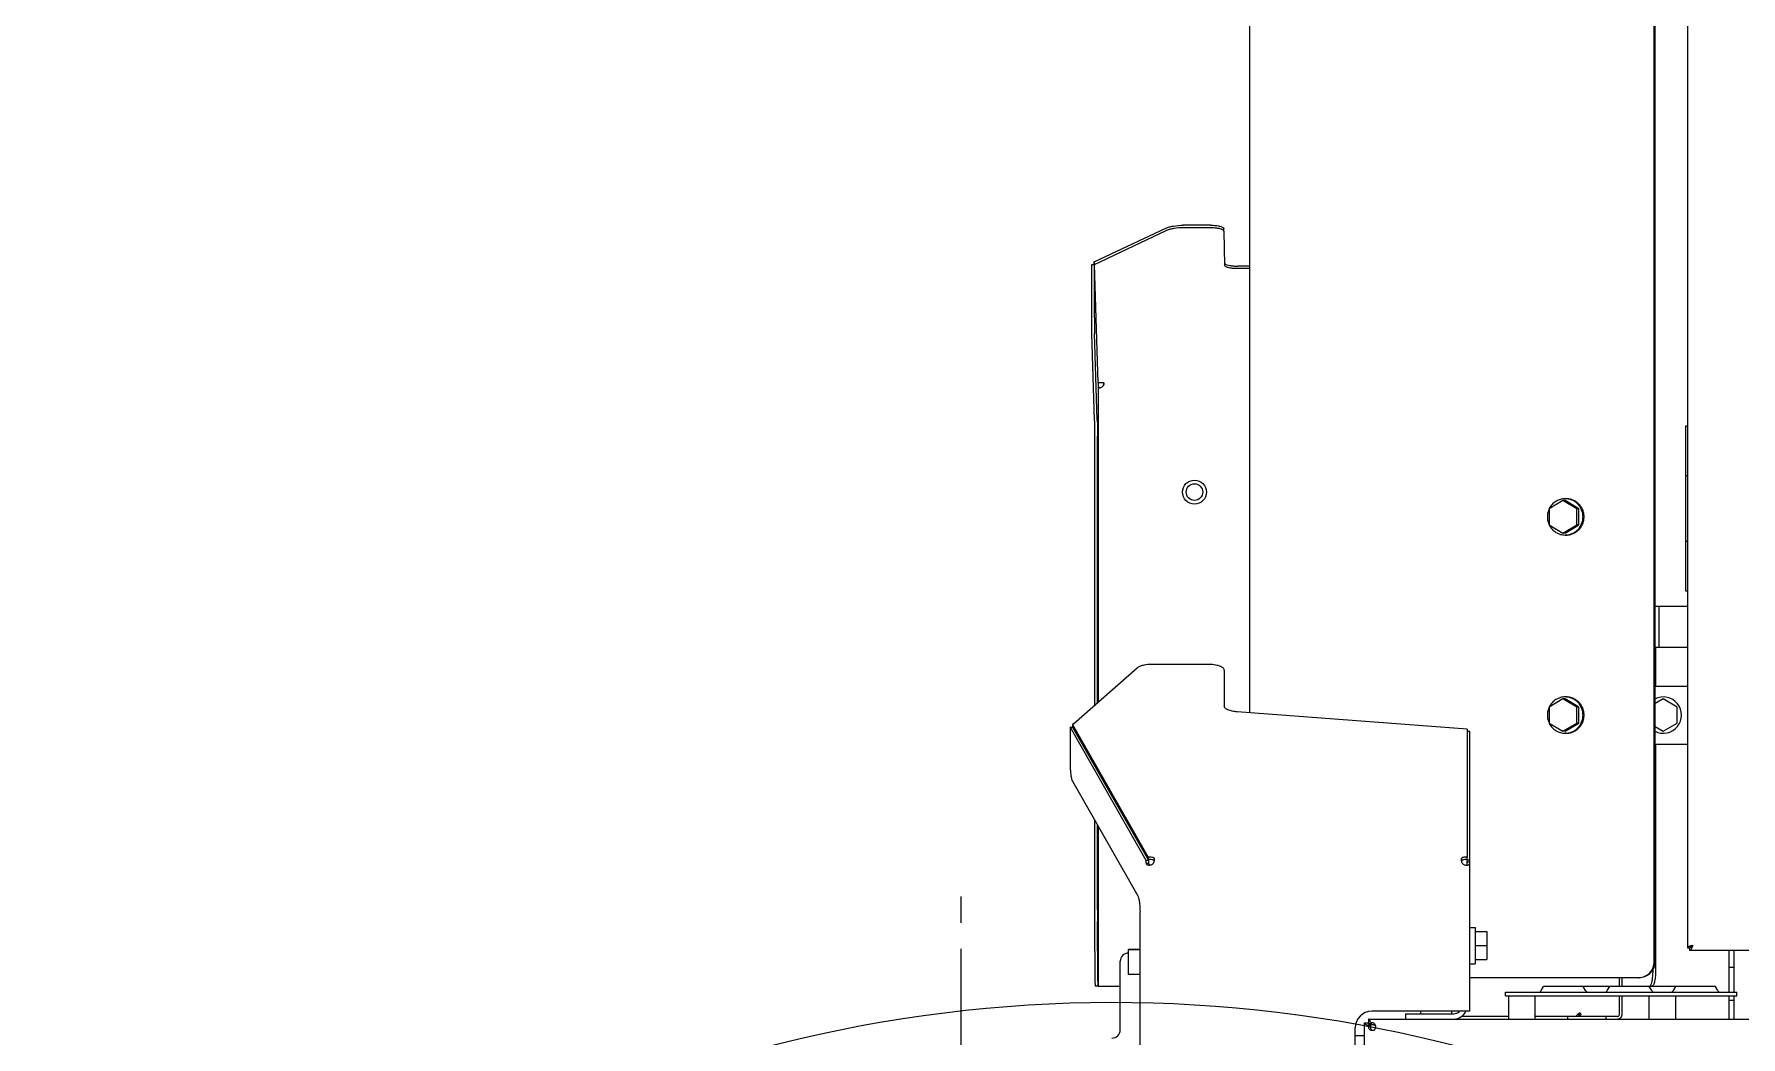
# Model space of a CAD drawing. Header units: millimetres. Extents: x -7970 to 6845, y -11075 to 1978.
# Drawn here: x 1264 to 2297, y -9604 to -8997 of the extents above; entities that cross this region are included whole.
import ezdxf

# ---------------------------------------------------------------- set-up
doc = ezdxf.new("R2010")
doc.units = ezdxf.units.MM
doc.header["$LTSCALE"] = 5
doc.linetypes.add('CENTER2', pattern=[28.575, 19.05, -3.175, 3.175, -3.175])
doc.layers.add('Layer0016', color=7, linetype='Continuous')
doc.layers.add('Layer0021', color=7, linetype='Continuous')

# ---------------------------------------------------------------- blocks, each defined once
blk = doc.blocks.new('DC_GROUP_ＤＸＦ２５_211')
at = {"layer": 'Layer0016', "color": 4, "linetype": 'Continuous', "lineweight": 25}
blk.add_arc((1917.1, -10413), 830, 48.2675, 160, dxfattribs=at)

msp = doc.modelspace()

# ---------------------------------------------------------------- linework, layer by layer
at = {"layer": 'Layer0016', "color": 7, "linetype": 'CENTER2', "lineweight": 25}
msp.add_line((1825.083, -11074.526), (1825.083, -9509.049), dxfattribs=at)
at = {"layer": 'Layer0021', "color": 7, "linetype": 'Continuous', "lineweight": 18}
for p, q in [((1999.608, -8568.866), (1999.608, -9407.528)), ((2244.608, -9557.97), (2244.608, -8600.364)), ((2245.059, -9557.97), (2245.059, -8600.358)), ((2264.608, -8594.797), (2264.608, -9549.87)), ((1905.69, -9134.668), (1949.061, -9114.189)), ((1905.775, -9136.211), (1949.146, -9115.732)), ((1976.037, -9112.47), (1959.496, -9112.47)), ((1976.123, -9114.013), (1959.581, -9114.013)), ((1984.167, -9116.134), (1984.082, -9114.591)), ((1984.167, -9116.134), (1984.5, -9136.597)), ((1904.175, -9136.211), (1905.775, -9136.211)), ((1904.175, -9168.403), (1904.175, -9136.211)), ((1905.69, -9134.668), (1905.775, -9136.211)), ((1905.74, -9136.212), (1905.69, -9134.668)), ((1908.106, -9207.88), (1905.775, -9136.211)), ((1905.775, -9168.403), (1905.775, -9136.211)), ((1999.608, -9137.176), (1992.459, -9137.176)), ((1999.608, -9138.719), (1992.544, -9138.719)), ((1905.944, -9230.448), (1904.24, -9178.061)), ((1907.543, -9230.448), (1905.84, -9178.061)), ((1908.108, -9209.018), (1908.108, -9401.118)), ((1911.741, -9208.419), (1911.742, -9208.335)), ((1906.008, -9402.961), (1906.008, -9240.106)), ((1907.608, -9401.557), (1907.608, -9240.106)), ((2263.608, -9233.97), (2264.608, -9233.97)), ((2263.608, -9333.97), (2263.608, -9233.97)), ((2263.608, -9263.97), (2264.608, -9263.97)), ((2189.318, -9279.155), (2180.983, -9284.062)), ((2180.983, -9284.062), (2180.983, -9293.877)), ((2190.69, -9279.155), (2189.318, -9279.155)), ((2197.652, -9284.062), (2189.318, -9279.155)), ((2191.318, -9277.97), (2190.69, -9277.97)), ((2199.025, -9284.062), (2190.69, -9279.155)), ((2199.025, -9284.062), (2197.652, -9284.062)), ((2197.652, -9293.877), (2197.652, -9284.062)), ((2199.025, -9293.877), (2199.025, -9284.062)), ((2180.983, -9293.877), (2189.318, -9298.785)), ((2189.318, -9298.785), (2197.652, -9293.877)), ((2190.69, -9298.785), (2199.025, -9293.877)), ((2199.025, -9293.877), (2197.652, -9293.877)), ((2190.69, -9298.785), (2189.318, -9298.785)), ((2191.318, -9299.97), (2190.69, -9299.97)), ((2264.608, -9303.97), (2263.608, -9303.97)), ((2264.608, -9333.97), (2263.608, -9333.97)), ((2245.059, -9342.97), (2264.608, -9342.97)), ((2247.308, -9342.97), (2247.308, -9367.97)), ((2264.608, -9367.97), (2245.059, -9367.97)), ((2245.421, -9367.97), (2245.421, -9391.47)), ((1893.059, -9414.324), (1931.665, -9380.449)), ((1974.409, -9378.27), (1940.981, -9378.27)), ((1984.409, -9381.692), (1984.409, -9403.632)), ((2191.318, -9397.97), (2190.69, -9397.97)), ((2245.059, -9391.47), (2264.608, -9391.47)), ((2131.38, -9417.443), (1992.262, -9406.975)), ((2189.318, -9399.155), (2180.983, -9404.062)), ((2180.983, -9404.062), (2180.983, -9413.877)), ((2190.69, -9399.155), (2189.318, -9399.155)), ((2197.652, -9404.062), (2189.318, -9399.155)), ((2199.025, -9404.062), (2190.69, -9399.155)), ((2199.025, -9404.062), (2197.652, -9404.062)), ((2197.652, -9413.877), (2197.652, -9404.062)), ((2199.025, -9413.877), (2199.025, -9404.062)), ((2250.05, -9399.155), (2245.059, -9402.036)), ((2258.55, -9404.062), (2250.05, -9399.155)), ((2258.55, -9413.877), (2258.55, -9404.062)), ((1891.18, -9416.365), (1892.746, -9416.365)), ((1891.18, -9416.365), (1891.18, -9439.573)), ((1891.18, -9416.365), (1936.886, -9496.682)), ((1893.059, -9414.324), (1892.645, -9414.683)), ((1892.645, -9414.683), (1892.645, -9416.186)), ((1892.645, -9414.683), (1938.304, -9494.919)), ((1892.645, -9416.186), (1938.452, -9496.682)), ((2131.38, -9417.443), (2131.38, -9494.93)), ((2132.98, -9418.946), (2131.38, -9418.946)), ((2132.98, -9588.27), (2132.98, -9418.946)), ((2180.983, -9413.877), (2189.318, -9418.785)), ((2189.318, -9418.785), (2197.652, -9413.877)), ((2190.69, -9418.785), (2189.318, -9418.785)), ((2190.69, -9418.785), (2199.025, -9413.877)), ((2199.025, -9413.877), (2197.652, -9413.877)), ((2245.059, -9415.903), (2250.05, -9418.785)), ((2250.05, -9418.785), (2258.55, -9413.877)), ((2191.318, -9419.97), (2190.69, -9419.97)), ((2245.059, -9426.47), (2264.608, -9426.47)), ((2245.421, -9426.47), (2245.421, -9562.97)), ((1892.528, -9448.992), (1932.048, -9518.44)), ((1906.008, -9526.828), (1906.008, -9472.681)), ((1907.608, -9526.828), (1907.608, -9475.492)), ((1908.108, -9476.371), (1908.108, -9572.97)), ((1936.886, -9496.682), (1938.452, -9496.682)), ((1937.032, -9498.669), (1938.599, -9498.669)), ((1938.304, -9494.919), (1938.304, -9496.422)), ((1941.946, -9495.517), (1941.946, -9497.02)), ((2128.04, -9495.517), (2128.04, -9497.02)), ((2131.38, -9497.967), (2131.38, -9494.93)), ((2132.98, -9496.737), (2131.38, -9496.737)), ((2132.98, -9497.967), (2131.38, -9497.967)), ((1933.396, -9907.97), (1933.396, -9527.859)), ((1906.349, -9570.041), (1906.034, -9533.899)), ((1907.949, -9570.041), (1907.634, -9533.899)), ((2132.98, -9537.47), (2136.18, -9537.47)), ((2136.18, -9537.47), (2136.18, -9559.47)), ((2136.18, -9539.97), (2143.18, -9539.97)), ((2143.18, -9539.97), (2143.18, -9556.97)), ((1933.396, -9550.789), (1926.409, -9550.789)), ((1926.409, -9566.039), (1926.409, -9550.789)), ((1933.396, -9551.023), (1926.409, -9551.023)), ((2136.18, -9548.47), (2143.18, -9548.47)), ((2264.608, -9549.87), (2266.208, -9549.87)), ((2266.208, -9551.47), (2266.208, -9549.87)), ((3349.459, -9551.47), (2266.208, -9551.47)), ((2290.008, -9576.67), (2290.008, -9551.612)), ((2293.008, -9576.67), (2293.008, -9551.612)), ((1921.409, -9599.496), (1921.409, -9557.996)), ((2132.98, -9559.47), (2136.18, -9559.47)), ((2136.18, -9556.97), (2143.18, -9556.97)), ((2290.008, -9561.47), (2293.008, -9561.47)), ((1908.011, -9572.97), (1906.411, -9572.97)), ((1908.108, -9572.97), (1921.409, -9572.97)), ((1933.396, -9566.039), (1926.409, -9566.039)), ((2234.802, -9567.97), (2132.98, -9567.97)), ((2176.19, -9575.693), (2177.632, -9573.27)), ((2281.585, -9573.27), (2177.632, -9573.27)), ((2203.027, -9575.693), (2201.585, -9573.27)), ((2216.19, -9575.693), (2217.632, -9573.27)), ((2223.635, -9573.27), (2223.635, -9567.97)), ((2225.202, -9573.27), (2225.202, -9567.97)), ((2225.202, -9572.97), (2243.408, -9572.97)), ((2243.027, -9575.693), (2241.585, -9573.27)), ((2256.19, -9575.693), (2257.632, -9573.27)), ((2283.027, -9575.693), (2281.585, -9573.27)), ((2154.608, -9578.97), (2154.608, -9576.67)), ((2154.608, -9576.67), (2294.608, -9576.67)), ((2154.608, -9578.97), (2294.608, -9578.97)), ((2156.608, -9592.97), (2156.608, -9578.97)), ((2172.608, -9592.97), (2172.608, -9578.97)), ((2223.635, -9589.77), (2223.635, -9578.97)), ((2225.202, -9589.77), (2225.202, -9578.97)), ((2241.608, -9592.97), (2241.608, -9578.97)), ((2257.608, -9592.97), (2257.608, -9578.97)), ((2290.008, -9592.97), (2290.008, -9578.97)), ((2290.008, -9581.47), (2293.008, -9581.47)), ((2293.008, -9592.97), (2293.008, -9578.97)), ((2294.608, -9578.97), (2294.608, -9576.67)), ((2071.608, -9592.97), (2071.608, -9595.27)), ((2071.608, -9592.97), (2301.808, -9592.97)), ((2132.98, -9588.27), (2073.608, -9588.27)), ((2094.108, -9589.77), (2094.108, -9592.97)), ((2094.108, -9589.77), (2123.208, -9589.77)), ((2103.409, -9589.77), (2103.409, -9588.27)), ((2122.138, -9589.77), (2122.138, -9588.27)), ((2156.608, -9591.37), (2128.024, -9591.37)), ((2222.068, -9591.37), (2172.608, -9591.37)), ((2192.261, -9592.97), (2192.261, -9591.37)), ((2199.585, -9589.77), (2198.736, -9589.77)), ((2199.903, -9589.466), (2199.185, -9589.466)), ((2215.407, -9592.97), (2215.407, -9591.37)), ((2063.608, -9858.558), (2063.608, -9598.27)), ((2063.608, -9602.97), (2069.308, -9602.97)), ((2069.308, -9595.27), (2071.608, -9595.27)), ((2069.308, -9861.512), (2069.308, -9595.27)), ((2071.797, -9596.97), (2072.905, -9596.97)), ((2073.309, -9595.459), (2073.309, -9596.566))]:
    msp.add_line(p, q, dxfattribs=at)
for radius in [7.25, 5]:
    msp.add_circle((1966.35, -9273.97), radius, dxfattribs=at)
for centre, radius, start, end in [((1952.733, -9123.349), 8.419, 112.609058, 115.222019), ((1908.708, -9207.817), 3, 289.471221, 327.482176), ((2250.05, -9408.97), 11, 242.951928, 117.048072), ((1939.163, -9503.398), 8.523, 88.39379, 95.780236), ((1939.163, -9504.902), 8.523, 88.39379, 95.780236), ((1938.862, -9495.043), 4.676, 270.185855, 272.362004), ((1938.846, -9494.665), 5.054, 272.363767, 275.423621), ((1938.828, -9494.463), 5.257, 275.410167, 277.340107), ((1938.843, -9494.538), 5.18, 277.288055, 284.793772), ((1939.165, -9496.718), 3, 289.471221, 323.004673), ((1937.301, -9496.131), 4.877, 348.326525, 349.75961), ((2132.976, -9496.201), 5.213, 190.841131, 197.760256), ((2130.78, -9496.815), 3, 214.712661, 250.528779), ((2131.106, -9494.624), 5.192, 255.201804, 264.620046), ((2130.779, -9505.072), 8.659, 86.026229, 92.74853), ((2131.093, -9494.805), 5.011, 264.566626, 267.559119), ((2131.077, -9495.181), 4.634, 267.559217, 269.986231), ((2131.081, -9495.752), 4.063, 269.935107, 274.451306), ((1926.409, -9557.996), 5, 90, 180), ((2234.802, -9558.453), 9.516, 270.002766, 272.666814), ((2174.471, -9574.67), 2, 270, 329.240342), ((2204.745, -9574.67), 2, 210.759658, 270), ((2214.471, -9574.67), 2, 270, 329.240342), ((2244.745, -9574.67), 2, 210.759658, 270), ((2254.471, -9574.67), 2, 270, 329.240342), ((2284.745, -9574.67), 2, 210.759658, 266.111622), ((2073.608, -9598.27), 10, 90, 180), ((2123.208, -9584.77), 5, 270, 315.524679), ((2123.208, -9584.77), 8.2, 270, 334.632136), ((2293.221, -9641.877), 107.252, 151.710492, 151.910292), ((2200.996, -9591.362), 2.127, 124.158702, 131.537668), ((2200.948, -9591.293), 2.043, 121.438241, 124.122204), ((2200.932, -9591.268), 2.014, 119.686561, 121.435942), ((2198.867, -9589.959), 1.148, 22.322424, 25.472005), ((1916.409, -9599.496), 5, 270, 0), ((2079.873, -9575.612), 22.834, 248.726514, 249.288062), ((2073.385, -9597.77), 1.778, 171.327968, 179.978282), ((2073.401, -9597.774), 1.793, 153.387316, 171.298024), ((2076.193, -9597.769), 3.387, 175.301508, 180.009341), ((2051.95, -9603.535), 22.834, 20.711938, 21.273486), ((2074.108, -9597.77), 2, 270, 0)]:
    msp.add_arc(centre, radius, start, end, dxfattribs=at)
for points, knots in [([(1949.061, -9114.189), (1949.686, -9113.894), (1951.178, -9113.4), (1954.651, -9112.682), (1957.513, -9112.47), (1959.496, -9112.47)], [0, 0, 0, 0, 0.19523534, 0.44070529, 1, 1, 1, 1]), ([(1959.581, -9114.013), (1957.698, -9114.013), (1954.964, -9114.208), (1951.607, -9114.86), (1950.135, -9115.31), (1949.497, -9115.577)], [0, 0, 0, 0, 0.55122718, 0.79768778, 1, 1, 1, 1]), ([(1976.037, -9112.47), (1977.098, -9112.47), (1978.628, -9112.533), (1980.548, -9112.787), (1981.737, -9113.03), (1982.716, -9113.343), (1983.557, -9113.728), (1984.076, -9114.248), (1984.082, -9114.591)], [0, 0, 0, 0, 0.36746718, 0.52903591, 0.6702435, 0.7881078, 0.88102433, 1, 1, 1, 1]), ([(1982.681, -9114.859), (1981.783, -9114.526), (1979.585, -9114.126), (1977.376, -9114.013), (1976.123, -9114.013)], [0, 0, 0, 0, 0.43306897, 1, 1, 1, 1]), ([(1984.167, -9116.134), (1984.163, -9115.873), (1983.858, -9115.458), (1983.286, -9115.108), (1982.898, -9114.939), (1982.681, -9114.859)], [0, 0, 0, 0, 0.38429185, 0.6586239, 1, 1, 1, 1]), ([(1984.427, -9135.167), (1984.437, -9135.225), (1984.521, -9135.482), (1984.723, -9135.683), (1984.89, -9135.81)], [0, 0, 0, 0, 0.2172218, 1, 1, 1, 1]), ([(1992.544, -9138.719), (1991.483, -9138.719), (1989.954, -9138.655), (1988.033, -9138.401), (1986.845, -9138.158), (1985.866, -9137.846), (1985.025, -9137.46), (1984.506, -9136.94), (1984.5, -9136.597)], [0, 0, 0, 0, 0.36746718, 0.52903591, 0.6702435, 0.7881078, 0.88102433, 1, 1, 1, 1]), ([(1984.89, -9135.81), (1985.226, -9136.066), (1986.18, -9136.473), (1987.888, -9136.871), (1990.047, -9137.122), (1991.622, -9137.176), (1992.459, -9137.176)], [0, 0, 0, 0, 0.16321857, 0.39228284, 0.67693899, 1, 1, 1, 1]), ([(1904.24, -9178.061), (1904.201, -9176.871), (1904.191, -9173.651), (1904.175, -9170.432), (1904.175, -9168.403)], [0, 0, 0, 0, 0.3698832, 1, 1, 1, 1]), ([(1905.775, -9168.403), (1905.775, -9170.432), (1905.791, -9173.651), (1905.801, -9176.871), (1905.84, -9178.061)], [0, 0, 0, 0, 0.6301168, 1, 1, 1, 1]), ([(1908.099, -9207.653), (1908.311, -9207.63), (1909.123, -9207.567), (1909.944, -9207.579), (1910.539, -9207.665)], [0, 0, 0, 0, 0.26177783, 1, 1, 1, 1]), ([(1908.108, -9209.018), (1908.109, -9209.209), (1908.112, -9209.46), (1908.135, -9209.711), (1908.142, -9209.771)], [0, 0, 0, 0, 0.7590035, 1, 1, 1, 1]), ([(1908.142, -9209.771), (1908.168, -9209.997), (1908.237, -9210.34), (1908.538, -9210.689), (1908.75, -9210.774), (1908.861, -9210.797)], [0, 0, 0, 0, 0.50943258, 0.74644919, 1, 1, 1, 1]), ([(1910.539, -9207.665), (1910.622, -9207.677), (1910.905, -9207.725), (1911.186, -9207.794), (1911.374, -9207.874)], [0, 0, 0, 0, 0.29043219, 1, 1, 1, 1]), ([(1911.238, -9209.429), (1911.29, -9209.318), (1911.473, -9208.875), (1911.59, -9208.405), (1911.641, -9208.052)], [0, 0, 0, 0, 0.25702848, 1, 1, 1, 1]), ([(1911.238, -9209.429), (1911.383, -9209.279), (1911.548, -9209.051), (1911.655, -9208.797), (1911.676, -9208.734)], [0, 0, 0, 0, 0.75817211, 1, 1, 1, 1]), ([(1911.741, -9208.335), (1911.74, -9208.308), (1911.729, -9208.208), (1911.692, -9208.11), (1911.649, -9208.051)], [0, 0, 0, 0, 0.2742354, 1, 1, 1, 1]), ([(1906.008, -9240.106), (1906.008, -9238.077), (1905.992, -9234.858), (1905.982, -9231.638), (1905.944, -9230.448)], [0, 0, 0, 0, 0.6301168, 1, 1, 1, 1]), ([(1907.543, -9230.448), (1907.582, -9231.638), (1907.592, -9234.858), (1907.608, -9238.077), (1907.608, -9240.106)], [0, 0, 0, 0, 0.3698832, 1, 1, 1, 1]), ([(2180.971, -9284.2), (2180.621, -9284.941), (2180.085, -9286.505), (2179.904, -9288.149), (2179.904, -9288.97)], [0, 0, 0, 0, 0.49952551, 1, 1, 1, 1]), ([(2190.69, -9277.97), (2190.196, -9277.97), (2189.206, -9278.039), (2187.75, -9278.35), (2186.349, -9278.862), (2185.031, -9279.565), (2183.819, -9280.445), (2182.738, -9281.487), (2181.807, -9282.669), (2181.299, -9283.537), (2181.075, -9283.985)], [0, 0, 0, 0, 0.124231, 0.2485545, 0.37305588, 0.49780678, 0.62285971, 0.74824417, 0.87396471, 1, 1, 1, 1]), ([(2201.477, -9288.97), (2201.477, -9288.251), (2201.338, -9286.811), (2200.721, -9284.736), (2199.719, -9282.822), (2198.37, -9281.144), (2196.725, -9279.767), (2194.847, -9278.743), (2192.81, -9278.112), (2191.395, -9277.97), (2190.69, -9277.97)], [0, 0, 0, 0, 0.12620276, 0.25221679, 0.37789916, 0.50314105, 0.62790474, 0.75222497, 0.87620482, 1, 1, 1, 1]), ([(2202.104, -9288.97), (2202.104, -9288.251), (2201.965, -9286.811), (2201.349, -9284.736), (2200.346, -9282.822), (2198.997, -9281.144), (2197.352, -9279.767), (2195.475, -9278.743), (2193.438, -9278.112), (2192.023, -9277.97), (2191.318, -9277.97)], [0, 0, 0, 0, 0.12620276, 0.25221679, 0.37789916, 0.50314105, 0.62790474, 0.75222497, 0.87620482, 1, 1, 1, 1]), ([(2179.904, -9288.97), (2179.904, -9289.79), (2180.085, -9291.434), (2180.621, -9292.999), (2180.971, -9293.739)], [0, 0, 0, 0, 0.50047449, 1, 1, 1, 1]), ([(2181.075, -9293.954), (2181.299, -9294.403), (2181.807, -9295.27), (2182.738, -9296.453), (2183.819, -9297.494), (2185.031, -9298.375), (2186.349, -9299.077), (2187.75, -9299.589), (2189.206, -9299.9), (2190.196, -9299.97), (2190.69, -9299.97)], [0, 0, 0, 0, 0.12603528, 0.25175583, 0.37714029, 0.50219322, 0.62694412, 0.7514455, 0.875769, 1, 1, 1, 1]), ([(2190.69, -9299.97), (2191.395, -9299.97), (2192.81, -9299.828), (2194.847, -9299.197), (2196.725, -9298.173), (2198.37, -9296.795), (2199.719, -9295.117), (2200.721, -9293.204), (2201.338, -9291.129), (2201.477, -9289.688), (2201.477, -9288.97)], [0, 0, 0, 0, 0.12379518, 0.24777503, 0.37209526, 0.49685895, 0.62210084, 0.74778321, 0.87379724, 1, 1, 1, 1]), ([(2191.318, -9299.97), (2192.023, -9299.97), (2193.438, -9299.828), (2195.475, -9299.197), (2197.352, -9298.173), (2198.997, -9296.795), (2200.346, -9295.117), (2201.349, -9293.204), (2201.965, -9291.129), (2202.104, -9289.688), (2202.104, -9288.97)], [0, 0, 0, 0, 0.12379518, 0.24777503, 0.37209526, 0.49685895, 0.62210084, 0.74778321, 0.87379724, 1, 1, 1, 1]), ([(1940.981, -9378.27), (1939.09, -9378.27), (1936.408, -9378.501), (1933.307, -9379.425), (1932.098, -9380.068), (1931.665, -9380.449)], [0, 0, 0, 0, 0.58489728, 0.82143832, 1, 1, 1, 1]), ([(1984.409, -9381.692), (1984.409, -9381.461), (1984.238, -9380.941), (1983.609, -9380.299), (1982.664, -9379.723), (1981.417, -9379.221), (1979.91, -9378.809), (1977.556, -9378.387), (1975.687, -9378.27), (1974.409, -9378.27)], [0, 0, 0, 0, 0.06221412, 0.13908052, 0.23735159, 0.358038, 0.49903044, 0.65641755, 1, 1, 1, 1]), ([(2190.69, -9397.97), (2190.196, -9397.97), (2189.206, -9398.039), (2187.75, -9398.35), (2186.349, -9398.862), (2185.031, -9399.565), (2183.819, -9400.445), (2182.738, -9401.487), (2181.807, -9402.669), (2181.299, -9403.537), (2181.075, -9403.985)], [0, 0, 0, 0, 0.124231, 0.2485545, 0.37305588, 0.49780678, 0.62285971, 0.74824417, 0.87396471, 1, 1, 1, 1]), ([(2201.477, -9408.97), (2201.477, -9408.251), (2201.338, -9406.811), (2200.721, -9404.736), (2199.719, -9402.822), (2198.37, -9401.144), (2196.725, -9399.767), (2194.847, -9398.743), (2192.81, -9398.112), (2191.395, -9397.97), (2190.69, -9397.97)], [0, 0, 0, 0, 0.12620276, 0.25221679, 0.37789916, 0.50314105, 0.62790474, 0.75222497, 0.87620482, 1, 1, 1, 1]), ([(2202.104, -9408.97), (2202.104, -9408.251), (2201.965, -9406.811), (2201.349, -9404.736), (2200.346, -9402.822), (2198.997, -9401.144), (2197.352, -9399.767), (2195.475, -9398.743), (2193.438, -9398.112), (2192.023, -9397.97), (2191.318, -9397.97)], [0, 0, 0, 0, 0.12620276, 0.25221679, 0.37789916, 0.50314105, 0.62790474, 0.75222497, 0.87620482, 1, 1, 1, 1]), ([(1992.262, -9406.975), (1991.214, -9406.896), (1989.296, -9406.643), (1987.082, -9406.027), (1985.711, -9405.354), (1984.995, -9404.834), (1984.529, -9404.265), (1984.409, -9403.83), (1984.409, -9403.632)], [0, 0, 0, 0, 0.3495863, 0.64195687, 0.75944621, 0.85615866, 0.93415408, 1, 1, 1, 1]), ([(2180.971, -9404.2), (2180.621, -9404.941), (2180.085, -9406.505), (2179.904, -9408.149), (2179.904, -9408.97)], [0, 0, 0, 0, 0.49952551, 1, 1, 1, 1]), ([(2179.904, -9408.97), (2179.904, -9409.79), (2180.085, -9411.434), (2180.621, -9412.999), (2180.971, -9413.739)], [0, 0, 0, 0, 0.50047449, 1, 1, 1, 1]), ([(2181.075, -9413.954), (2181.299, -9414.403), (2181.807, -9415.27), (2182.738, -9416.453), (2183.819, -9417.494), (2185.031, -9418.375), (2186.349, -9419.077), (2187.75, -9419.589), (2189.206, -9419.9), (2190.196, -9419.97), (2190.69, -9419.97)], [0, 0, 0, 0, 0.12603528, 0.25175583, 0.37714029, 0.50219322, 0.62694412, 0.7514455, 0.875769, 1, 1, 1, 1]), ([(2190.69, -9419.97), (2191.395, -9419.97), (2192.81, -9419.828), (2194.847, -9419.197), (2196.725, -9418.173), (2198.37, -9416.795), (2199.719, -9415.117), (2200.721, -9413.204), (2201.338, -9411.129), (2201.477, -9409.688), (2201.477, -9408.97)], [0, 0, 0, 0, 0.12379518, 0.24777503, 0.37209526, 0.49685895, 0.62210084, 0.74778321, 0.87379724, 1, 1, 1, 1]), ([(2191.318, -9419.97), (2192.023, -9419.97), (2193.438, -9419.828), (2195.475, -9419.197), (2197.352, -9418.173), (2198.997, -9416.795), (2200.346, -9415.117), (2201.349, -9413.204), (2201.965, -9411.129), (2202.104, -9409.688), (2202.104, -9408.97)], [0, 0, 0, 0, 0.12379518, 0.24777503, 0.37209526, 0.49685895, 0.62210084, 0.74778321, 0.87379724, 1, 1, 1, 1]), ([(1891.18, -9439.573), (1891.18, -9440.581), (1891.238, -9442.507), (1891.491, -9445.173), (1891.885, -9447.317), (1892.271, -9448.541), (1892.528, -9448.992)], [0, 0, 0, 0, 0.31584269, 0.60339214, 0.83759987, 1, 1, 1, 1]), ([(1936.886, -9496.682), (1936.885, -9496.861), (1936.896, -9497.525), (1936.949, -9498.191), (1937.032, -9498.669)], [0, 0, 0, 0, 0.26922572, 1, 1, 1, 1]), ([(1937.032, -9498.669), (1937.085, -9498.898), (1937.33, -9499.37), (1937.817, -9499.57), (1938.068, -9499.632)], [0, 0, 0, 0, 0.47583805, 1, 1, 1, 1]), ([(1938.452, -9496.682), (1938.452, -9496.956), (1938.461, -9497.317), (1938.484, -9497.678), (1938.491, -9497.766)], [0, 0, 0, 0, 0.7561903, 1, 1, 1, 1]), ([(1938.491, -9497.766), (1938.497, -9497.847), (1938.523, -9498.149), (1938.561, -9498.45), (1938.599, -9498.669)], [0, 0, 0, 0, 0.26808032, 1, 1, 1, 1]), ([(1938.599, -9498.669), (1938.62, -9498.857), (1938.686, -9499.218), (1938.927, -9499.527), (1939.079, -9499.612)], [0, 0, 0, 0, 0.52139754, 1, 1, 1, 1]), ([(1941.352, -9495.2), (1941.217, -9495.15), (1940.582, -9494.963), (1939.918, -9494.893), (1939.402, -9494.879)], [0, 0, 0, 0, 0.21835668, 1, 1, 1, 1]), ([(1941.352, -9496.703), (1941.217, -9496.653), (1940.582, -9496.467), (1939.918, -9496.396), (1939.402, -9496.382)], [0, 0, 0, 0, 0.21835668, 1, 1, 1, 1]), ([(1941.946, -9495.517), (1941.909, -9495.486), (1941.727, -9495.353), (1941.518, -9495.26), (1941.352, -9495.2)], [0, 0, 0, 0, 0.21283884, 1, 1, 1, 1]), ([(1941.946, -9497.02), (1941.909, -9496.989), (1941.727, -9496.856), (1941.518, -9496.764), (1941.352, -9496.703)], [0, 0, 0, 0, 0.21283884, 1, 1, 1, 1]), ([(1941.561, -9498.524), (1941.625, -9498.411), (1941.849, -9497.964), (1942.002, -9497.482), (1942.077, -9497.118)], [0, 0, 0, 0, 0.25751912, 1, 1, 1, 1]), ([(1942.1, -9496.998), (1942.111, -9496.94), (1942.146, -9496.721), (1942.165, -9496.5), (1942.165, -9496.337)], [0, 0, 0, 0, 0.26746748, 1, 1, 1, 1]), ([(2127.78, -9496.433), (2127.78, -9496.492), (2127.787, -9496.743), (2127.821, -9496.992), (2127.857, -9497.182)], [0, 0, 0, 0, 0.23190355, 1, 1, 1, 1]), ([(2128.04, -9495.517), (2128.01, -9495.548), (2127.888, -9495.704), (2127.833, -9495.901), (2127.808, -9496.052)], [0, 0, 0, 0, 0.21954325, 1, 1, 1, 1]), ([(2131.38, -9494.93), (2130.723, -9494.884), (2129.775, -9494.918), (2128.66, -9495.184), (2128.207, -9495.389), (2128.04, -9495.517)], [0, 0, 0, 0, 0.5742045, 0.8167013, 1, 1, 1, 1]), ([(2128.602, -9496.733), (2128.545, -9496.753), (2128.35, -9496.83), (2128.16, -9496.928), (2128.04, -9497.02)], [0, 0, 0, 0, 0.28345178, 1, 1, 1, 1]), ([(2130.364, -9496.422), (2130.2, -9496.43), (2129.605, -9496.477), (2129.009, -9496.586), (2128.602, -9496.733)], [0, 0, 0, 0, 0.27538423, 1, 1, 1, 1]), ([(2130.87, -9499.707), (2131.024, -9499.62), (2131.269, -9499.302), (2131.329, -9498.931), (2131.349, -9498.738)], [0, 0, 0, 0, 0.47591816, 1, 1, 1, 1]), ([(2131.349, -9498.738), (2131.356, -9498.677), (2131.377, -9498.42), (2131.38, -9498.163), (2131.38, -9497.967)], [0, 0, 0, 0, 0.24117051, 1, 1, 1, 1]), ([(2132.18, -9499.63), (2132.323, -9499.57), (2132.591, -9499.414), (2132.863, -9499.021), (2132.971, -9498.521), (2132.98, -9498.163), (2132.98, -9497.967)], [0, 0, 0, 0, 0.23602024, 0.45677367, 0.70396041, 1, 1, 1, 1]), ([(1932.048, -9518.44), (1932.305, -9518.891), (1932.69, -9520.114), (1933.085, -9522.259), (1933.338, -9524.925), (1933.396, -9526.851), (1933.396, -9527.859)], [0, 0, 0, 0, 0.16240013, 0.39660786, 0.68415731, 1, 1, 1, 1]), ([(1906.034, -9533.899), (1906.029, -9533.394), (1906.013, -9531.037), (1906.008, -9528.68), (1906.008, -9526.828)], [0, 0, 0, 0, 0.21426281, 1, 1, 1, 1]), ([(1907.608, -9526.828), (1907.608, -9527.478), (1907.61, -9529.835), (1907.619, -9532.192), (1907.634, -9533.899)], [0, 0, 0, 0, 0.27581538, 1, 1, 1, 1]), ([(2265.037, -9549.336), (2264.973, -9549.377), (2264.787, -9549.505), (2264.608, -9549.714), (2264.608, -9549.87)], [0, 0, 0, 0, 0.32767623, 1, 1, 1, 1]), ([(2266.208, -9548.803), (2266.092, -9548.846), (2265.691, -9548.999), (2265.294, -9549.173), (2265.037, -9549.336)], [0, 0, 0, 0, 0.2893876, 1, 1, 1, 1]), ([(2267.808, -9548.27), (2267.669, -9548.314), (2267.133, -9548.485), (2266.599, -9548.659), (2266.208, -9548.803)], [0, 0, 0, 0, 0.25996922, 1, 1, 1, 1]), ([(2267.008, -9548.803), (2266.894, -9548.887), (2266.548, -9549.156), (2266.208, -9549.561), (2266.208, -9549.87)], [0, 0, 0, 0, 0.31450898, 1, 1, 1, 1]), ([(2267.275, -9549.07), (2267.191, -9549.184), (2266.922, -9549.53), (2266.517, -9549.87), (2266.208, -9549.87)], [0, 0, 0, 0, 0.31450898, 1, 1, 1, 1]), ([(2266.741, -9551.041), (2266.701, -9551.105), (2266.573, -9551.291), (2266.364, -9551.47), (2266.208, -9551.47)], [0, 0, 0, 0, 0.32767623, 1, 1, 1, 1]), ([(2267.275, -9549.87), (2267.232, -9549.986), (2267.078, -9550.387), (2266.905, -9550.783), (2266.741, -9551.041)], [0, 0, 0, 0, 0.2893876, 1, 1, 1, 1]), ([(2267.808, -9548.27), (2267.764, -9548.409), (2267.593, -9548.945), (2267.418, -9549.479), (2267.275, -9549.87)], [0, 0, 0, 0, 0.25996922, 1, 1, 1, 1]), ([(2235.245, -9567.959), (2236.484, -9567.902), (2238.974, -9567.293), (2242.073, -9565.036), (2244.13, -9561.777), (2244.608, -9559.233), (2244.608, -9557.97)], [0, 0, 0, 0, 0.24784108, 0.49690849, 0.74779684, 1, 1, 1, 1]), ([(2245.059, -9557.97), (2245.059, -9559.27), (2244.553, -9561.89), (2242.377, -9565.212), (2239.118, -9567.446), (2236.53, -9567.97), (2235.253, -9567.97)], [0, 0, 0, 0, 0.25229176, 0.50320198, 0.75223791, 1, 1, 1, 1]), ([(2242.847, -9571.63), (2243.027, -9571.113), (2243.321, -9569.897), (2243.746, -9567.012), (2243.854, -9564.639), (2243.854, -9562.97)], [0, 0, 0, 0, 0.1878579, 0.42747196, 1, 1, 1, 1]), ([(2245.421, -9562.97), (2245.421, -9564.246), (2245.353, -9566.104), (2245.106, -9568.46), (2244.864, -9569.96), (2244.576, -9571.197), (2244.239, -9572.125), (2243.903, -9572.743), (2243.553, -9572.97), (2243.408, -9572.97)], [0, 0, 0, 0, 0.36502583, 0.53070558, 0.67709444, 0.79912741, 0.89322795, 0.95833357, 1, 1, 1, 1]), ([(1906.411, -9572.97), (1906.407, -9572.97), (1906.407, -9572.945), (1906.4, -9572.917), (1906.398, -9572.852), (1906.391, -9572.727), (1906.385, -9572.508), (1906.377, -9572.179), (1906.369, -9571.76), (1906.359, -9571.038), (1906.353, -9570.455), (1906.349, -9570.041)], [0, 0, 0, 0, 0.00437927, 0.01681411, 0.03737699, 0.06602977, 0.14739265, 0.26021389, 0.40340699, 0.57578667, 1, 1, 1, 1]), ([(1907.949, -9570.041), (1907.953, -9570.455), (1907.959, -9571.038), (1907.969, -9571.76), (1907.976, -9572.179), (1907.985, -9572.508), (1907.991, -9572.727), (1907.998, -9572.852), (1908, -9572.917), (1908.007, -9572.945), (1908.007, -9572.97), (1908.011, -9572.97)], [0, 0, 0, 0, 0.42421333, 0.59659301, 0.73978611, 0.85260735, 0.93397023, 0.96262301, 0.98318589, 0.99562073, 1, 1, 1, 1]), ([(2241.84, -9572.97), (2242.048, -9572.97), (2242.37, -9572.67), (2242.638, -9572.176), (2242.778, -9571.827), (2242.847, -9571.63)], [0, 0, 0, 0, 0.35857702, 0.64019097, 1, 1, 1, 1]), ([(2072.742, -9594.137), (2072.586, -9593.829), (2072.332, -9593.341), (2071.822, -9592.97), (2071.608, -9592.97)], [0, 0, 0, 0, 0.61719521, 1, 1, 1, 1]), ([(2073.229, -9595.25), (2073.189, -9595.148), (2073.039, -9594.772), (2072.876, -9594.401), (2072.742, -9594.137)], [0, 0, 0, 0, 0.27002897, 1, 1, 1, 1]), ([(2197.485, -9591.289), (2197.484, -9591.284), (2197.481, -9591.26), (2197.485, -9591.236), (2197.489, -9591.217)], [0, 0, 0, 0, 0.21337115, 1, 1, 1, 1]), ([(2197.662, -9591.37), (2197.639, -9591.37), (2197.598, -9591.368), (2197.542, -9591.358), (2197.5, -9591.332), (2197.487, -9591.303), (2197.485, -9591.289)], [0, 0, 0, 0, 0.32405904, 0.58379704, 0.79326718, 1, 1, 1, 1]), ([(2197.497, -9591.19), (2197.512, -9591.142), (2197.564, -9591.032), (2197.713, -9590.779), (2197.961, -9590.438), (2198.316, -9590.061), (2198.594, -9589.854), (2198.736, -9589.77)], [0, 0, 0, 0, 0.07981282, 0.18923415, 0.46061691, 0.7404033, 1, 1, 1, 1]), ([(2200.01, -9589.77), (2200.065, -9589.907), (2200.115, -9590.275), (2199.873, -9590.865), (2199.291, -9591.273), (2198.822, -9591.358), (2198.603, -9591.367)], [0, 0, 0, 0, 0.17961102, 0.43229308, 0.73354037, 1, 1, 1, 1]), ([(2198.736, -9589.77), (2198.77, -9589.739), (2198.91, -9589.624), (2199.064, -9589.526), (2199.185, -9589.466)], [0, 0, 0, 0, 0.25381038, 1, 1, 1, 1]), ([(2198.779, -9591.048), (2198.9, -9590.822), (2199.144, -9590.381), (2199.425, -9589.959), (2199.585, -9589.77)], [0, 0, 0, 0, 0.508678, 1, 1, 1, 1]), ([(2199.185, -9589.466), (2199.261, -9589.409), (2199.406, -9589.32), (2199.575, -9589.27), (2199.65, -9589.27)], [0, 0, 0, 0, 0.55674187, 1, 1, 1, 1]), ([(2199.65, -9589.27), (2199.707, -9589.27), (2199.828, -9589.303), (2199.886, -9589.412), (2199.903, -9589.466)], [0, 0, 0, 0, 0.49946949, 1, 1, 1, 1]), ([(2199.929, -9589.523), (2199.936, -9589.541), (2199.967, -9589.622), (2199.992, -9589.705), (2200.01, -9589.77)], [0, 0, 0, 0, 0.22485907, 1, 1, 1, 1]), ([(2222.068, -9591.37), (2222.272, -9591.37), (2222.685, -9591.286), (2223.206, -9590.928), (2223.554, -9590.397), (2223.635, -9589.978), (2223.635, -9589.77)], [0, 0, 0, 0, 0.24763713, 0.4966214, 0.74758329, 1, 1, 1, 1]), ([(2222.068, -9592.97), (2222.476, -9592.97), (2223.303, -9592.802), (2224.345, -9592.087), (2225.04, -9591.024), (2225.202, -9590.186), (2225.202, -9589.77)], [0, 0, 0, 0, 0.24762403, 0.49662077, 0.7475967, 1, 1, 1, 1]), ([(2070.475, -9596.403), (2070.168, -9596.247), (2069.679, -9595.994), (2069.308, -9595.484), (2069.308, -9595.27)], [0, 0, 0, 0, 0.61719521, 1, 1, 1, 1]), ([(2071.588, -9596.89), (2071.487, -9596.85), (2071.11, -9596.7), (2070.739, -9596.537), (2070.475, -9596.403)], [0, 0, 0, 0, 0.27002897, 1, 1, 1, 1]), ([(2071.765, -9595.837), (2071.74, -9595.791), (2071.653, -9595.613), (2071.608, -9595.414), (2071.608, -9595.27)], [0, 0, 0, 0, 0.26587164, 1, 1, 1, 1]), ([(2072.175, -9595.427), (2072.129, -9595.401), (2071.952, -9595.315), (2071.753, -9595.27), (2071.608, -9595.27)], [0, 0, 0, 0, 0.26587164, 1, 1, 1, 1]), ([(2072.216, -9596.403), (2072.169, -9596.357), (2072, -9596.185), (2071.85, -9595.991), (2071.765, -9595.837)], [0, 0, 0, 0, 0.2723979, 1, 1, 1, 1]), ([(2071.767, -9598.498), (2071.884, -9598.76), (2072.254, -9599.235), (2072.781, -9599.502), (2073.055, -9599.596)], [0, 0, 0, 0, 0.498408, 1, 1, 1, 1]), ([(2072.742, -9595.878), (2072.696, -9595.83), (2072.523, -9595.662), (2072.329, -9595.511), (2072.175, -9595.427)], [0, 0, 0, 0, 0.2723979, 1, 1, 1, 1]), ([(2072.905, -9596.97), (2072.841, -9596.924), (2072.602, -9596.746), (2072.373, -9596.556), (2072.216, -9596.403)], [0, 0, 0, 0, 0.26576236, 1, 1, 1, 1]), ([(2073.309, -9596.566), (2073.262, -9596.502), (2073.085, -9596.264), (2072.894, -9596.034), (2072.742, -9595.878)], [0, 0, 0, 0, 0.26576236, 1, 1, 1, 1]), ([(2072.806, -9597.77), (2072.806, -9597.99), (2072.85, -9598.43), (2073.05, -9599.06), (2073.451, -9599.597), (2073.89, -9599.77), (2074.108, -9599.77)], [0, 0, 0, 0, 0.25281327, 0.5029344, 0.74990218, 1, 1, 1, 1]), ([(2074.802, -9595.411), (2074.567, -9595.311), (2074.048, -9595.213), (2073.536, -9595.345), (2073.309, -9595.459)], [0, 0, 0, 0, 0.5010884, 1, 1, 1, 1]), ([(2076.108, -9597.77), (2076.108, -9597.556), (2075.936, -9597.128), (2075.42, -9596.727), (2074.807, -9596.517), (2074.376, -9596.475), (2074.161, -9596.471)], [0, 0, 0, 0, 0.25031543, 0.49735915, 0.74706163, 1, 1, 1, 1]), ([(2076.108, -9597.77), (2076.108, -9597.292), (2075.934, -9596.335), (2075.226, -9595.59), (2074.802, -9595.411)], [0, 0, 0, 0, 0.50973341, 1, 1, 1, 1])]:
    msp.add_open_spline(points, degree=3, knots=knots, dxfattribs=at)
for points in [[(1908.106, -9207.88), (1908.106, -9208.073), (1908.106, -9208.266), (1908.107, -9208.459)], [(1908.107, -9208.459), (1908.107, -9208.646), (1908.107, -9208.832), (1908.108, -9209.018)], [(1908.861, -9210.797), (1908.926, -9210.81), (1908.993, -9210.816), (1909.06, -9210.816)], [(1909.06, -9210.816), (1909.283, -9210.817), (1909.511, -9210.75), (1909.708, -9210.645)], [(1911.453, -9207.901), (1911.427, -9207.89), (1911.401, -9207.881), (1911.374, -9207.874)], [(1911.649, -9208.051), (1911.601, -9207.985), (1911.529, -9207.933), (1911.453, -9207.901)], [(1911.676, -9208.734), (1911.711, -9208.632), (1911.736, -9208.526), (1911.741, -9208.419)], [(1938.068, -9499.632), (1938.2, -9499.665), (1938.335, -9499.686), (1938.47, -9499.7)], [(1938.47, -9499.7), (1938.605, -9499.713), (1938.741, -9499.719), (1938.877, -9499.719)], [(1942.069, -9495.722), (1942.039, -9495.648), (1941.999, -9495.577), (1941.946, -9495.517)], [(1942.141, -9495.999), (1942.127, -9495.905), (1942.104, -9495.811), (1942.069, -9495.722)], [(1942.165, -9496.337), (1942.165, -9496.224), (1942.159, -9496.11), (1942.141, -9495.999)], [(2127.808, -9496.052), (2127.787, -9496.178), (2127.78, -9496.306), (2127.78, -9496.433)], [(2128.012, -9497.791), (2128.093, -9498.043), (2128.192, -9498.289), (2128.314, -9498.524)], [(2131.396, -9499.803), (2131.547, -9499.791), (2131.698, -9499.77), (2131.846, -9499.736)], [(2131.846, -9499.736), (2131.959, -9499.71), (2132.072, -9499.675), (2132.18, -9499.63)], [(2267.808, -9548.27), (2267.538, -9548.442), (2267.266, -9548.613), (2267.008, -9548.803)], [(2267.808, -9548.27), (2267.636, -9548.54), (2267.465, -9548.811), (2267.275, -9549.07)], [(2197.489, -9591.217), (2197.491, -9591.208), (2197.494, -9591.199), (2197.497, -9591.19)], [(2071.608, -9597.77), (2071.608, -9598.018), (2071.665, -9598.271), (2071.767, -9598.498)], [(2072.905, -9596.97), (2072.86, -9597.141), (2072.832, -9597.316), (2072.817, -9597.492)], [(2073.055, -9599.596), (2073.391, -9599.712), (2073.752, -9599.77), (2074.108, -9599.77)], [(2074.161, -9596.471), (2073.875, -9596.467), (2073.585, -9596.494), (2073.309, -9596.566)]]:
    msp.add_open_spline(points, degree=3, dxfattribs=at)

# ---------------------------------------------------------------- block references
at = {"layer": 'Layer0016', "linetype": 'Continuous'}
msp.add_blockref('DC_GROUP_ＤＸＦ２５_211', (0, 0), dxfattribs=at)

doc.saveas('drawing.dxf')
